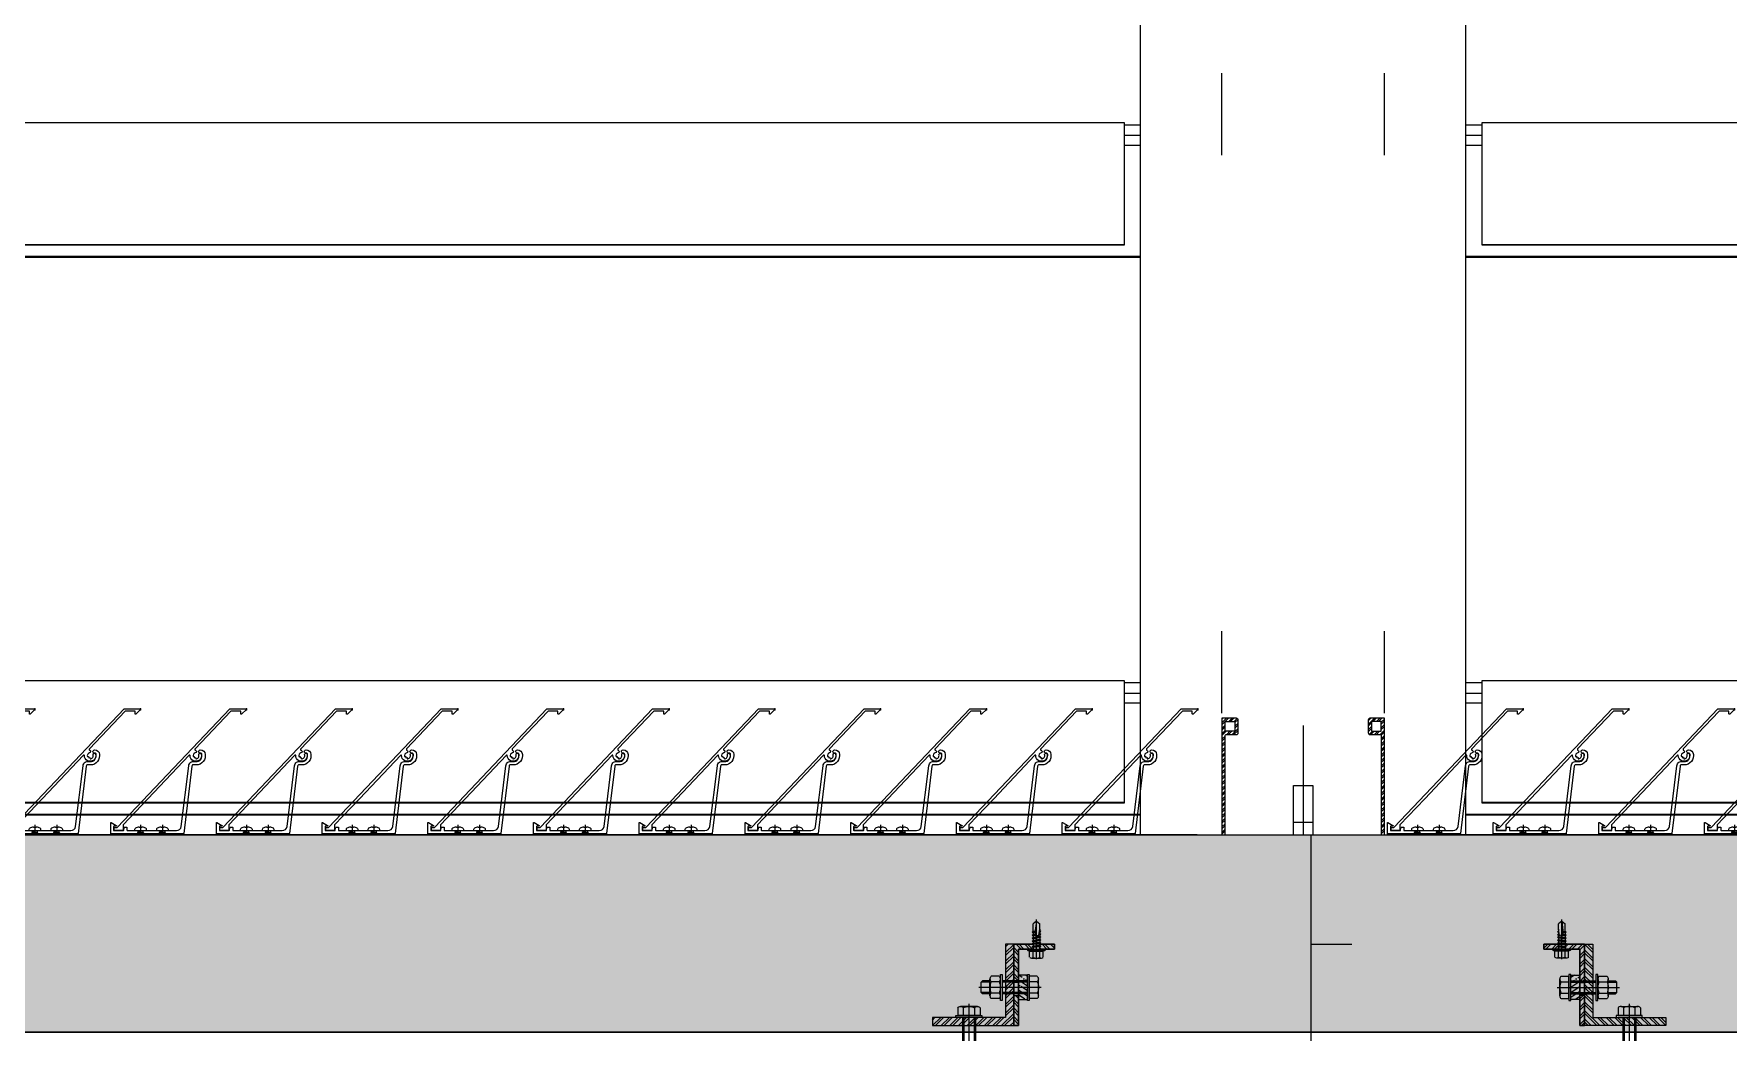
# Model space of a CAD drawing. Header units: millimetres. Extents: x 3774 to 718460, y -768339 to 192544.
# Drawn here: x 363966 to 365008, y -721013 to -720400 of the extents above; entities that cross this region are included whole.
import ezdxf

# ---------------------------------------------------------------- set-up
doc = ezdxf.new("R2010")
doc.units = ezdxf.units.MM
doc.set_wipeout_variables(frame=1)
for name, pattern in [('CENTER', [50.8, 31.75, -6.35, 6.35, -6.35]), ('HIDDEN', [0.375, 0.25, -0.125]), ('XKITLINE00', [0]), ('XKITLINE02', [4, 2, -2])]:
    doc.linetypes.add(name, pattern=pattern)
for name, color, linetype in [('010 - ASPG_ACCESSORIES_HATCH_', 7, 'Continuous'), ('010 - ASPG_ACCESSORIES_MAIN_COLOR_1', 7, 'Continuous'), ('010 - ASPG_ACCESSORIES_SUB_COLOR_1', 7, 'Continuous'), ('010 - ASPG_ACCESSORIES_SUB_COLOR_2', 7, 'Continuous'), ('010 - ASPG_ACCESSORIES_SYMBOL_', 7, 'Continuous'), ('010 - ASPG_EXTR_DEF_SUB', 7, 'Continuous'), ('010 - ASPG_EXTR_MAIN_COLOR_2', 7, 'Continuous'), ('010 - ASPG_FASTERN_DEF_SUB', 7, 'Continuous'), ('010 - ASPG_FASTERN_MAIN_COLOR_1', 7, 'Continuous'), ('010 - ASPG_FASTERN_SUB_COLOR_2', 7, 'Continuous'), ('010 - ASPG_FASTERN_SUB_COLOR_3', 7, 'Continuous'), ('010 - ASPG_FLASHING_MAIN_COLOR_2', 7, 'Continuous'), ('010 - ASPG_FLASHING_MAIN_COLOR_4', 7, 'Continuous'), ('010 - ASPG_FLASHING_WIPEOUT_', 7, 'Continuous'), ('010 - ASPG_FRAMING_CUT_COLOR_4', 7, 'Continuous'), ('010 - ASPG_FRAMING_DEF_SUB', 7, 'Continuous'), ('010 - ASPG_FRAMING_HATCH_', 7, 'Continuous'), ('010 - ASPG_FRAMING_MAIN_COLOR_2', 7, 'Continuous'), ('010 - ASPG_FRAMING_SUB_COLOR_2', 7, 'Continuous'), ('010 - ASPG_FRAMING_WIPEOUT_', 7, 'Continuous'), ('BOLT & SCREW', 7, 'Continuous'), ('Center Line', 7, 'CENTER')]:
    doc.layers.add(name, color=color, linetype=linetype)
for name, color, linetype, lineweight in [('12-GRID', 7, 'CENTER', 13), ('A-CANOPY', 7, 'Continuous', 25), ('Part', 7, 'Continuous', 0), ('SCREW', 7, 'Continuous', 5)]:
    doc.layers.add(name, color=color, linetype=linetype, lineweight=lineweight)
pattern_1 = [(270, (1257419.24324, -520041.6224), (0.65495992507, -1.1344238721), [0.7562825814, -1.5125651628]), (30, (1257419.24324, -520041.6224), (0.65495992936, 1.1344238696), [0.7562825814, -1.5125651628]), (330, (1257419.24324, -520041.6224), (1.30991985442, -2.48e-09), [-1.5125651628, 0.7562825814])]
pattern_2 = [(315, (1257419.4929, -520021.6224), (1.3369313545, 1.3369313545), []), (45, (1257419.4929, -520021.6224), (-1.3369313545, 1.3369313545), [])]
pattern_3 = [(270, (1257419.4425, -520043.9224), (0.65495992507, -1.1344238721), [0.7562825814, -1.5125651628]), (30, (1257419.4425, -520043.9224), (0.65495992936, 1.1344238696), [0.7562825814, -1.5125651628]), (330, (1257419.4425, -520043.9224), (1.30991985442, -2.48e-09), [-1.5125651628, 0.7562825814])]
pattern_4 = [(315, (1257419.1929, -520023.9224), (1.3369313545, 1.3369313545), []), (45, (1257419.1929, -520023.9224), (-1.3369313545, 1.3369313545), [])]

# ---------------------------------------------------------------- blocks, each defined once
blk = doc.blocks.new('*A832965')
at = {"layer": 'Part', "color": 7, "linetype": 'XKITLINE00', "lineweight": 0}
blk.add_line((1892.479972, -57.296), (1895.240007, -57.296), dxfattribs=at)
blk = doc.blocks.new('*A1473029')
at = {"layer": 'A-CANOPY', "color": 7, "linetype": 'XKITLINE00', "lineweight": 0}
for p, q in [((1882.760005, -52.853858), (1893.000005, -52.853858)), ((1893.000005, -52.853858), (1893.000005, -53.457222)), ((1893.000005, -52.864325), (1893.080005, -52.864325)), ((1893.000005, -52.916254), (1893.080005, -52.916254)), ((1893.000005, -52.964403), (1893.080005, -52.964403)), ((1882.760005, -53.453035), (1893.000005, -53.453035)), ((1893.000005, -53.457222), (1882.760005, -53.457222)), ((1882.680005, -53.511652), (1893.080005, -53.511652)), ((1882.680005, -53.515839), (1893.080005, -53.515839))]:
    blk.add_line(p, q, dxfattribs=at)
blk = doc.blocks.new('*A1553037')
at = {"layer": 'A-CANOPY', "color": 7, "linetype": 'XKITLINE00', "lineweight": 0}
for p, q in [((1894.680005, -55.608485), (1894.760005, -55.608485)), ((1894.680005, -55.660414), (1894.760005, -55.660414)), ((1894.760005, -55.598018), (1905.000005, -55.598018)), ((1894.760005, -56.201382), (1894.760005, -55.598018)), ((1894.680005, -55.708563), (1894.760005, -55.708563)), ((1894.760005, -56.197195), (1905.000005, -56.197195)), ((1905.000005, -56.201382), (1894.760005, -56.201382)), ((1894.680005, -56.255812), (1905.080005, -56.255812)), ((1894.680005, -56.259999), (1905.080005, -56.259999))]:
    blk.add_line(p, q, dxfattribs=at)
blk = doc.blocks.new('*A1563038')
at = {"layer": 'A-CANOPY', "color": 7, "linetype": 'XKITLINE00', "lineweight": 0}
for p, q in [((1894.680005, -52.864325), (1894.760005, -52.864325)), ((1894.680005, -52.916254), (1894.760005, -52.916254)), ((1894.760005, -52.853858), (1905.000005, -52.853858)), ((1894.760005, -53.457222), (1894.760005, -52.853858)), ((1894.680005, -52.964403), (1894.760005, -52.964403)), ((1894.760005, -53.453035), (1905.000005, -53.453035)), ((1905.000005, -53.457222), (1894.760005, -53.457222)), ((1894.680005, -53.511652), (1905.080005, -53.511652)), ((1894.680005, -53.515839), (1905.080005, -53.515839))]:
    blk.add_line(p, q, dxfattribs=at)
blk = doc.blocks.new('*A1573039')
at = {"layer": 'A-CANOPY', "color": 7, "linetype": 'XKITLINE00', "lineweight": 0}
for p, q in [((1893.832005, -57.095988), (1893.832005, -56.115017)), ((1893.832005, -56.115017), (1893.928005, -56.115017)), ((1893.928005, -56.115017), (1893.928005, -57.095988)), ((1893.832005, -56.295988), (1893.928005, -56.295988))]:
    blk.add_line(p, q, dxfattribs=at)
blk = doc.blocks.new('*A1583040')
at = {"layer": 'A-CANOPY', "color": 7, "linetype": 'XKITLINE02', "lineweight": 0}
for p, q in [((1893.479995, -55.738488), (1893.479995, -55.355646)), ((1893.479995, -55.759283), (1893.479995, -55.376441))]:
    blk.add_line(p, q, dxfattribs=at)
blk = doc.blocks.new('*A1593041')
at = {"layer": 'A-CANOPY', "color": 7, "linetype": 'XKITLINE02', "lineweight": 0}
for p, q in [((1894.280005, -55.738488), (1894.280005, -55.355646)), ((1894.280005, -55.759283), (1894.280005, -55.376441))]:
    blk.add_line(p, q, dxfattribs=at)
blk = doc.blocks.new('*A1603042')
at = {"layer": 'A-CANOPY'}
for points in [[(1893.204, -57.296), (1893.204, -57.096), (1893.356, -57.096), (1893.356, -57.296)], [(1894.404, -57.296), (1894.404, -57.096), (1894.556, -57.096), (1894.556, -57.296)], [(1893.204, -58.896), (1893.204, -58.848), (1893.356, -58.848), (1893.356, -58.896)], [(1894.404, -58.896), (1894.404, -58.848), (1894.556, -58.848), (1894.556, -58.896)]]:
    blk.add_hatch(color=7, dxfattribs=at).paths.add_polyline_path(points, flags=17)
at = {"layer": 'A-CANOPY', "color": 7, "linetype": 'XKITLINE00', "lineweight": 0}
for p, q in [((1893.28, -58.9805), (1893.28, -56.816)), ((1894.48, -58.9805), (1894.48, -56.816)), ((1893.204, -57.296), (1893.204, -57.096)), ((1893.356, -57.296), (1893.356, -57.096)), ((1894.404, -57.296), (1894.404, -57.096)), ((1894.556, -57.296), (1894.556, -57.096)), ((1893.204, -58.896), (1893.204, -58.848)), ((1893.356, -58.896), (1893.356, -58.848)), ((1894.404, -58.896), (1894.404, -58.848)), ((1894.556, -58.896), (1894.556, -58.848))]:
    blk.add_line(p, q, dxfattribs=at)
at = {"layer": 'A-CANOPY', "color": 7, "linetype": 'XKITLINE02', "lineweight": 0}
for p, q in [((1893.28, -58.9805), (1893.28, -56.816)), ((1894.48, -58.9805), (1894.48, -56.816)), ((1893.204, -57.296), (1893.204, -57.096)), ((1893.356, -57.296), (1893.356, -57.096)), ((1894.404, -57.296), (1894.404, -57.096)), ((1894.556, -57.296), (1894.556, -57.096)), ((1893.204, -58.896), (1893.204, -58.848)), ((1893.356, -58.896), (1893.356, -58.848)), ((1894.404, -58.896), (1894.404, -58.848)), ((1894.556, -58.896), (1894.556, -58.848))]:
    blk.add_line(p, q, dxfattribs=at)
blk = doc.blocks.new('*A1613043')
at = {"layer": 'A-CANOPY', "color": 7, "linetype": 'XKITLINE00', "lineweight": 0}
for p, q in [((1892.799973, -57.295988), (1892.799973, -57.095988)), ((1892.799973, -57.095988), (1894.959973, -57.095988)), ((1894.959973, -57.295988), (1894.959973, -57.095988))]:
    blk.add_line(p, q, dxfattribs=at)
blk = doc.blocks.new('*A1663048')
at = {"layer": 'A-CANOPY', "color": 7, "linetype": 'XKITLINE02', "lineweight": 0}
for p, q in [((1894.280005, -52.994328), (1894.280005, -52.611486)), ((1894.280005, -53.015123), (1894.280005, -52.632281))]:
    blk.add_line(p, q, dxfattribs=at)
blk = doc.blocks.new('*A1673049')
at = {"layer": 'A-CANOPY', "color": 7, "linetype": 'XKITLINE02', "lineweight": 0}
for p, q in [((1893.479995, -52.994328), (1893.479995, -52.611486)), ((1893.479995, -53.015123), (1893.479995, -52.632281))]:
    blk.add_line(p, q, dxfattribs=at)
blk = doc.blocks.new('*A2423124')
at = {"layer": 'A-CANOPY', "color": 7, "linetype": 'XKITLINE00', "lineweight": 0}
for p, q in [((1893.080005, -57.095988), (1893.080005, -43.26704)), ((1894.680005, -57.095988), (1894.680005, -43.26704))]:
    blk.add_line(p, q, dxfattribs=at)
blk = doc.blocks.new('*A2493131')
at = {"layer": 'Part', "color": 7, "linetype": 'XKITLINE00', "lineweight": 0}
for p, q in [((1916.519999, -57.295994), (1895.240007, -57.296001)), ((1895.240007, -57.296001), (1895.240007, -58.296001))]:
    blk.add_line(p, q, dxfattribs=at)
blk = doc.blocks.new('*A2503132')
at = {"layer": 'A-CANOPY', "color": 7, "linetype": 'XKITLINE00', "lineweight": 0}
for p, q in [((1882.760005, -55.598018), (1893.000005, -55.598018)), ((1893.000005, -55.598018), (1893.000005, -56.201382)), ((1893.000005, -55.608485), (1893.080005, -55.608485)), ((1893.000005, -55.660414), (1893.080005, -55.660414)), ((1893.000005, -55.708563), (1893.080005, -55.708563)), ((1882.760005, -56.197195), (1893.000005, -56.197195)), ((1893.000005, -56.201382), (1882.760005, -56.201382)), ((1882.680005, -56.255812), (1893.080005, -56.255812)), ((1882.680005, -56.259999), (1893.080005, -56.259999))]:
    blk.add_line(p, q, dxfattribs=at)
blk = doc.blocks.new('*A3543236')
at = {"layer": 'Part', "color": 7, "linetype": 'XKITLINE00', "lineweight": 0}
for p, q in [((1892.479972, -57.295988), (1852.640007, -57.296001)), ((1892.479973, -58.295988), (1892.479972, -57.295988))]:
    blk.add_line(p, q, dxfattribs=at)
blk = doc.blocks.new('W-1-PP19-SE-ENT3_20260407-084553_PP19_ENT3_LOPL')
at = {"color": 7, "lineweight": 0, "xscale": 125, "yscale": 125, "zscale": 125}
for name in ['*A2423124', '*A1673049', '*A1663048', '*A1473029', '*A1563038', '*A1583040', '*A1593041', '*A2503132', '*A1553037', '*A1573039', '*A1603042', '*A1613043', '*A832965', '*A3543236', '*A2493131']:
    blk.add_blockref(name, (-226235, 11475), dxfattribs=at)
blk = doc.blocks.new('*U8441')
at = {"layer": '12-GRID', "color": 7, "linetype": 'CENTER'}
for p, q in [((0, -6.2), (0, 2.2)), ((-4.2, -2), (4.2, -2))]:
    blk.add_line(p, q, dxfattribs=at)
at = {"layer": 'BOLT & SCREW', "color": 7}
for p, q in [((-0.6, -1.8), (-1.8, -1.6)), ((-0.6, -2.2), (-1.8, -2.4)), ((-0.5, -1.8), (-0.9, -1.6)), ((-0.5, -2.2), (-0.9, -2.4)), ((-0.2, -1.4), (-0.4, -0.2)), ((-0.2, -1.5), (-0.4, -1.1)), ((-0.2, -2.5), (-0.4, -2.9)), ((-0.2, -2.6), (-0.4, -3.8)), ((0.2, -1.4), (0.4, -0.2)), ((0.2, -1.5), (0.4, -1.1)), ((0.4, -2.9), (0.2, -2.5)), ((0.2, -2.6), (0.4, -3.8)), ((0.5, -1.8), (0.9, -1.6)), ((0.5, -2.2), (0.9, -2.4)), ((0.6, -1.8), (1.8, -1.6)), ((0.6, -2.2), (1.8, -2.4))]:
    blk.add_line(p, q, dxfattribs=at)
for points in [[(-1.8, -1.6), (-0.9, -1.6, 0.414214), (-0.4, -1.1), (-0.4, -0.2), (0.4, -0.2), (0.4, -1.1, 0.414214), (0.9, -1.6), (1.8, -1.6), (1.8, -2.4), (0.9, -2.4, 0.414214), (0.4, -2.9), (0.4, -3.8), (-0.4, -3.8), (-0.4, -2.9, 0.414214), (-0.9, -2.4), (-1.8, -2.4)], [(0.2, -2.5, -0.414214), (0.5, -2.2), (0.6, -2.2), (0.6, -1.8), (0.5, -1.8, -0.414214), (0.2, -1.5), (0.2, -1.4), (-0.2, -1.4), (-0.2, -1.5, -0.414214), (-0.5, -1.8), (-0.6, -1.8), (-0.6, -2.2), (-0.5, -2.2, -0.414214), (-0.2, -2.5), (-0.2, -2.6), (0.2, -2.6)]]:
    blk.add_lwpolyline(points, format="xyb", close=True, dxfattribs=at)
blk.add_circle((0, -2), 3.5, dxfattribs=at)
blk = doc.blocks.new('000_ASPG_TYP_FILES_20260218-010703_FRAME_EXTR_')
at = {"layer": '010 - ASPG_FRAMING_HATCH_'}
h = blk.add_hatch(dxfattribs=at)
h.set_pattern_fill('ANSI32', scale=0.1, angle=180)
edge = h.paths.add_edge_path()
edge.add_line((2, 16), (2, 2))
edge.add_line((2, 2), (39.7, 2))
edge.add_arc((39.7, 1.7), 0.3, 0, 90, ccw=False)
edge.add_line((40, 1.7), (40, 0.3))
edge.add_arc((39.7, 0.3), 0.3, -90, 0, ccw=False)
edge.add_line((39.7, 0), (0.3, 0))
edge.add_arc((0.3, 0.3), 0.3, 180, 270, ccw=False)
edge.add_line((0, 0.3), (0, 17.7))
edge.add_arc((0.3, 17.7), 0.3, 90, 180, ccw=False)
edge.add_line((0.3, 18), (22.6, 18))
edge.add_arc((22.6, 18.5), 0.5, 270, 380.2095)
edge.add_arc((26.2, 19.8), 3.35, 182.0638, 200.2095, ccw=False)
edge.add_arc((23.6, 19.7), 0.76, 2.0638, 182.0638, ccw=False)
edge.add_arc((26.2, 19.8), 1.83, 182.0638, 447.9362)
edge.add_arc((26.3, 22.4), 0.76, 87.9362, 267.9362, ccw=False)
edge.add_arc((26.2, 19.8), 3.35, 69.7905, 87.9362, ccw=False)
edge.add_arc((27.5, 23.4), 0.5, 249.7905, 360)
edge.add_line((28, 23.4), (28, 26.7))
edge.add_line((28, 26.7), (28.5, 27.2))
edge.add_line((28.5, 27.2), (28, 27.7))
edge.add_line((28, 27.7), (28, 38.6))
edge.add_line((28, 38.6), (28.5, 39.1))
edge.add_line((28.5, 39.1), (28, 39.6))
edge.add_line((28, 39.6), (28, 42.9))
edge.add_arc((27.5, 42.9), 0.5, 0, 110.2095)
edge.add_arc((26.2, 46.5), 3.35, 272.0638, 290.2095, ccw=False)
edge.add_arc((26.3, 43.9), 0.76, 92.0638, 272.0638, ccw=False)
edge.add_arc((26.2, 46.5), 1.83, 272.0638, 537.9362)
edge.add_arc((23.6, 46.6), 0.76, 177.9362, 357.9362, ccw=False)
edge.add_arc((26.2, 46.5), 3.35, 159.7905, 177.9362, ccw=False)
edge.add_arc((22.6, 47.8), 0.5, 339.7905, 450)
edge.add_line((22.6, 48.3), (0.3, 48.3))
edge.add_arc((0.3, 48.6), 0.3, 180, 270, ccw=False)
edge.add_line((0, 48.6), (0, 60))
edge.add_arc((0.3, 60), 0.3, 90, 180, ccw=False)
edge.add_line((0.3, 60.3), (5, 60.3))
edge.add_line((5, 60.3), (5, 65))
edge.add_arc((5.3, 65), 0.3, 90, 180, ccw=False)
edge.add_line((5.3, 65.3), (30, 65.3))
edge.add_line((30, 65.3), (30, 63.6))
edge.add_arc((29.7, 63.6), 0.3, -90, 0, ccw=False)
edge.add_line((29.7, 63.3), (7.3, 63.3))
edge.add_arc((7.3, 63), 0.3, 90, 180)
edge.add_line((7, 63), (7, 58.3))
edge.add_line((7, 58.3), (2.3, 58.3))
edge.add_arc((2.3, 58), 0.3, 90, 180)
edge.add_line((2, 58), (2, 50.6))
edge.add_arc((2.3, 50.6), 0.3, 180, 270)
edge.add_line((2.3, 50.3), (29.7, 50.3))
edge.add_arc((29.7, 50), 0.3, 0, 90, ccw=False)
edge.add_line((30, 50), (30, 26.7))
edge.add_line((30, 26.7), (30, 16.3))
edge.add_arc((29.7, 16.3), 0.3, -90, 0, ccw=False)
edge.add_line((29.7, 16), (2, 16))
at = {"layer": '010 - ASPG_FRAMING_CUT_COLOR_4', "color": 7}
blk.add_lwpolyline([(2, 16), (2, 2), (39.7, 2, -0.414214), (40, 1.7), (40, 0.3, -0.414214), (39.7, 0), (0.3, 0, -0.414214), (0, 0.3), (0, 17.7, -0.414214), (0.3, 18), (22.6, 18, 0.52173), (23, 18.7, -0.079342), (22.8, 19.7, -1), (24.3, 19.8, 2.296346), (26.2, 21.7, -1), (26.3, 23.2, -0.079342), (27.3, 23, 0.52173), (28, 23.4), (28, 26.7), (28.5, 27.2), (28, 27.7), (28, 38.6), (28.5, 39.1), (28, 39.6), (28, 42.9, 0.52173), (27.3, 43.3, -0.079342), (26.3, 43.1, -1), (26.2, 44.6, 2.296346), (24.3, 46.5, -1), (22.8, 46.6, -0.079342), (23, 47.6, 0.52173), (22.6, 48.3), (0.3, 48.3, -0.414214), (0, 48.6), (0, 60, -0.414214), (0.3, 60.3), (5, 60.3), (5, 65, -0.414214), (5.3, 65.3), (30, 65.3), (30, 63.6, -0.414214), (29.7, 63.3), (7.3, 63.3, 0.414214), (7, 63), (7, 58.3), (2.3, 58.3, 0.414214), (2, 58), (2, 50.6, 0.414214), (2.3, 50.3), (29.7, 50.3, -0.414214), (30, 50), (30, 26.7), (30, 16.3, -0.414214), (29.7, 16)], format="xyb", close=True, dxfattribs=at)
at = {"color": 7}
for p in [(26.2, 48.5), (26.2, 21.8)]:
    blk.add_blockref('*U8441', p, dxfattribs=at)
blk = doc.blocks.new('*U8305')
at = {"layer": '010 - ASPG_FRAMING_HATCH_', "transparency": 33554585}
h = blk.add_hatch(dxfattribs=at)
h.set_pattern_fill('ANSI32', scale=0.25)
edge = h.paths.add_edge_path()
edge.add_line((2, -50), (2, -75))
edge.add_line((2, -75), (0, -75))
edge.add_line((0, -75), (0, -49))
edge.add_arc((1, -49), 1, 90, 180, ccw=False)
edge.add_line((1, -48), (63, -48))
edge.add_arc((63, -47), 1, 270, 360)
edge.add_line((64, -47), (64, 47))
edge.add_arc((63, 47), 1, 0, 90)
edge.add_line((63, 48), (1, 48))
edge.add_arc((1, 49), 1, 180, 270, ccw=False)
edge.add_line((0, 49), (0, 75))
edge.add_line((0, 75), (2, 75))
edge.add_line((2, 75), (2, 50))
edge.add_line((2, 50), (141, 50))
edge.add_line((141, 50), (141, 41))
edge.add_arc((140, 41), 1, 270, 360, ccw=False)
edge.add_line((140, 40), (132, 40))
edge.add_arc((132, 41), 1, 180, 270, ccw=False)
edge.add_line((131, 41), (131, 47))
edge.add_arc((130, 47), 1, 0, 90)
edge.add_line((130, 48), (67, 48))
edge.add_arc((67, 47), 1, 90, 180)
edge.add_line((66, 47), (66, -47))
edge.add_arc((67, -47), 1, 180, 270)
edge.add_line((67, -48), (130, -48))
edge.add_arc((130, -47), 1, 270, 360)
edge.add_line((131, -47), (131, -41))
edge.add_arc((132, -41), 1, 90, 180, ccw=False)
edge.add_line((132, -40), (140, -40))
edge.add_arc((140, -41), 1, 0, 90, ccw=False)
edge.add_line((141, -41), (141, -50))
edge.add_line((141, -50), (2, -50))
h.paths.add_polyline_path([(139, 48), (139, 42), (133, 42), (133, 48)], flags=16)
h.paths.add_polyline_path([(139, -48), (139, -42), (133, -42), (133, -48)], flags=16)
at = {"layer": '010 - ASPG_FRAMING_HATCH_'}
h = blk.add_hatch(dxfattribs=at)
h.set_pattern_fill('ANSI37', scale=0.595498, angle=-90)
h.set_pattern_definition(pattern_2)
edge = h.paths.add_edge_path()
edge.add_ellipse((57.8, 55), major_axis=(0, -5), ratio=0.644482, start_angle=0, end_angle=180)
edge.add_line((57.8, 60), (62, 60))
edge.add_arc((62, 60.3), 0.3, -90, 0)
edge.add_line((62.3, 60.3), (62.3, 61))
edge.add_line((62.3, 61), (61.8, 61.5))
edge.add_line((61.8, 61.5), (62.3, 62))
edge.add_line((62.3, 62), (61.8, 62.5))
edge.add_line((61.8, 62.5), (62.3, 63))
edge.add_line((62.3, 63), (61.8, 63.5))
edge.add_line((61.8, 63.5), (62.3, 64))
edge.add_line((62.3, 64), (62.3, 65))
edge.add_line((62.3, 65), (63.3, 65))
edge.add_line((63.3, 65), (63.8, 65.5))
edge.add_line((63.8, 65.5), (64.3, 65))
edge.add_line((64.3, 65), (64.8, 65.5))
edge.add_line((64.8, 65.5), (65.3, 65))
edge.add_line((65.3, 65), (65.8, 65.5))
edge.add_line((65.8, 65.5), (66.3, 65))
edge.add_line((66.3, 65), (67, 65))
edge.add_arc((67, 65.3), 0.3, -90, 0)
edge.add_line((67.3, 65.3), (67.3, 60))
edge.add_arc((77.2, 55), 11.1, 153.2037, 206.7963)
edge.add_line((67.3, 50), (57.8, 50))
h = blk.add_hatch(dxfattribs=at)
h.set_pattern_fill('ANSI37', scale=0.595498, angle=-90)
h.set_pattern_definition(pattern_4)
edge = h.paths.add_edge_path()
edge.add_ellipse((11.5, 55), major_axis=(0, -5), ratio=0.644482, start_angle=180, end_angle=360, ccw=False)
edge.add_line((11.5, 60), (2, 60))
edge.add_arc((-7.9, 55), 11.1, -26.7963, 26.7963, ccw=False)
edge.add_line((2, 50), (11.5, 50))
h = blk.add_hatch(dxfattribs=at)
h.set_pattern_fill('HONEY', scale=0.238199, angle=-90)
h.set_pattern_definition(pattern_3)
edge = h.paths.add_edge_path()
edge.add_ellipse((11.8, 55), major_axis=(0, -5), ratio=0.644482, start_angle=0, end_angle=360, ccw=False)
h = blk.add_hatch(dxfattribs=at)
h.set_pattern_fill('HONEY', scale=0.238199, angle=-90)
h.set_pattern_definition(pattern_1)
edge = h.paths.add_edge_path()
edge.add_ellipse((57.5, 55), major_axis=(0, -5), ratio=0.644482, start_angle=0, end_angle=360)
h = blk.add_hatch(dxfattribs=at)
h.set_pattern_fill('ANSI37', scale=0.595498, angle=-90)
h.set_pattern_definition(pattern_4)
edge = h.paths.add_edge_path()
edge.add_ellipse((11.5, -55), major_axis=(0, 5), ratio=0.644482, start_angle=0, end_angle=180)
edge.add_line((11.5, -60), (2, -60))
edge.add_arc((-7.9, -55), 11.1, 333.2037, 386.7963)
edge.add_line((2, -50), (11.5, -50))
h = blk.add_hatch(dxfattribs=at)
h.set_pattern_fill('HONEY', scale=0.238199, angle=-90)
h.set_pattern_definition(pattern_3)
edge = h.paths.add_edge_path()
edge.add_ellipse((11.8, -55), major_axis=(0, 5), ratio=0.644482, start_angle=0, end_angle=360)
h = blk.add_hatch(dxfattribs=at)
h.set_pattern_fill('HONEY', scale=0.238199, angle=-90)
h.set_pattern_definition(pattern_1)
edge = h.paths.add_edge_path()
edge.add_ellipse((57.5, -55), major_axis=(0, 5), ratio=0.644482, start_angle=0, end_angle=360, ccw=False)
h = blk.add_hatch(dxfattribs=at)
h.set_pattern_fill('ANSI37', scale=0.595498, angle=-90)
h.set_pattern_definition(pattern_2)
edge = h.paths.add_edge_path()
edge.add_ellipse((57.8, -55), major_axis=(0, 5), ratio=0.644482, start_angle=180, end_angle=360, ccw=False)
edge.add_line((57.8, -60), (62, -60))
edge.add_arc((62, -60.3), 0.3, 360, 450, ccw=False)
edge.add_line((62.3, -60.3), (62.3, -61))
edge.add_line((62.3, -61), (61.8, -61.5))
edge.add_line((61.8, -61.5), (62.3, -62))
edge.add_line((62.3, -62), (61.8, -62.5))
edge.add_line((61.8, -62.5), (62.3, -63))
edge.add_line((62.3, -63), (61.8, -63.5))
edge.add_line((61.8, -63.5), (62.3, -64))
edge.add_line((62.3, -64), (62.3, -65))
edge.add_line((62.3, -65), (63.3, -65))
edge.add_line((63.3, -65), (63.8, -65.5))
edge.add_line((63.8, -65.5), (64.3, -65))
edge.add_line((64.3, -65), (64.8, -65.5))
edge.add_line((64.8, -65.5), (65.3, -65))
edge.add_line((65.3, -65), (65.8, -65.5))
edge.add_line((65.8, -65.5), (66.3, -65))
edge.add_line((66.3, -65), (67, -65))
edge.add_arc((67, -65.3), 0.3, 360, 450, ccw=False)
edge.add_line((67.3, -65.3), (67.3, -60))
edge.add_arc((77.2, -55), 11.1, 153.2037, 206.7963, ccw=False)
edge.add_line((67.3, -50), (57.8, -50))
at = {"layer": '010 - ASPG_FASTERN_DEF_SUB', "color": 7}
blk.add_point((0, 0), dxfattribs=at)
at = {"layer": '010 - ASPG_FRAMING_CUT_COLOR_4', "color": 7}
blk.add_lwpolyline([(2, -50), (2, -75), (0, -75), (0, -49, -0.414214), (1, -48), (63, -48, 0.414214), (64, -47), (64, 47, 0.414214), (63, 48), (1, 48, -0.414214), (0, 49), (0, 75), (2, 75), (2, 50), (141, 50), (141, 41, -0.414214), (140, 40), (132, 40, -0.414214), (131, 41), (131, 47, 0.414214), (130, 48), (67, 48, 0.414214), (66, 47), (66, -47, 0.414214), (67, -48), (130, -48, 0.414214), (131, -47), (131, -41, -0.414214), (132, -40), (140, -40, -0.414214), (141, -41), (141, -50)], format="xyb", close=True, dxfattribs=at)
for points in [[(139, 48), (139, 42), (133, 42), (133, 48)], [(139, -48), (139, -42), (133, -42), (133, -48)]]:
    blk.add_lwpolyline(points, close=True, dxfattribs=at)
at = {"layer": '010 - ASPG_FRAMING_DEF_SUB', "color": 7, "transparency": 33554508}
blk.add_line((136.5, 0), (-4.5, 0), dxfattribs=at)
at = {"layer": '010 - ASPG_FRAMING_DEF_SUB', "color": 7, "transparency": 33554457}
for points in [[(54.3, 50), (67.3, 50), (67.3, 65.5), (54.3, 65.5)], [(2, 50), (15, 50), (15, 60), (2, 60)], [(2, -50), (15, -50), (15, -60), (2, -60)], [(54.3, -50), (67.3, -50), (67.3, -65.5), (54.3, -65.5)]]:
    blk.add_lwpolyline(points, close=True, dxfattribs=at)
at = {"layer": '010 - ASPG_FRAMING_SUB_COLOR_2', "color": 7}
for points in [[(57.5, 50), (67.3, 50, -0.238199), (67.3, 60), (67.3, 65.3, -0.414214), (67, 65), (66.3, 65), (65.8, 65.5), (65.3, 65), (64.8, 65.5), (64.3, 65), (63.8, 65.5), (63.3, 65), (62.3, 65), (62.3, 64), (61.8, 63.5), (62.3, 63), (61.8, 62.5), (62.3, 62), (61.8, 61.5), (62.3, 61), (62.3, 60.3, -0.414214), (62, 60), (57.5, 60)], [(11.8, 50), (2, 50, 0.238199), (2, 60), (11.8, 60)], [(11.8, -50), (2, -50, -0.238199), (2, -60), (11.8, -60)], [(57.5, -50), (67.3, -50, 0.238199), (67.3, -60), (67.3, -65.3, 0.414214), (67, -65), (66.3, -65), (65.8, -65.5), (65.3, -65), (64.8, -65.5), (64.3, -65), (63.8, -65.5), (63.3, -65), (62.3, -65), (62.3, -64), (61.8, -63.5), (62.3, -63), (61.8, -62.5), (62.3, -62), (61.8, -61.5), (62.3, -61), (62.3, -60.3, 0.414214), (62, -60), (57.5, -60)]]:
    blk.add_lwpolyline(points, format="xyb", dxfattribs=at)
at = {"layer": '010 - ASPG_FRAMING_SUB_COLOR_2', "color": 7, "extrusion": (0, 0, -1)}
for centre, major_axis in [((11.8, 55), (0, -5)), ((57.5, -55), (0, 5))]:
    blk.add_ellipse(centre, major_axis=major_axis, ratio=0.644482, dxfattribs=at)
at = {"layer": '010 - ASPG_FRAMING_SUB_COLOR_2', "color": 7}
for centre, major_axis in [((57.5, 55), (0, -5)), ((11.8, -55), (0, 5))]:
    blk.add_ellipse(centre, major_axis=major_axis, ratio=0.644482, dxfattribs=at)
blk = doc.blocks.new('PZG35-9D5')
at = {"layer": 'Center Line', "color": 7}
blk.add_line((0, 3.7), (0, -10.5), dxfattribs=at)
at = {"layer": 'SCREW', "color": 7}
for p, q in [((-1.4, 0), (-1.4, -1.1)), ((1.4, 0), (1.4, -0.6)), ((-1.9, -1.4), (1.9, -0.9)), ((-1.9, -1.4), (-1.4, -1.1)), ((-1.9, -1.4), (-1.4, -1.7)), ((-1.9, -2.7), (1.9, -2.2)), ((-1.9, -2.7), (-1.4, -2.4)), ((-1.9, -2.7), (-1.4, -3)), ((-1.9, -4), (-1.4, -3.7)), ((-1.9, -4), (-1, -3.9)), ((-1.9, -4), (-1.4, -4.3)), ((-1.4, -1.1), (1.4, -0.6)), ((-1.4, -1.7), (1.4, -1.2)), ((-1.4, -1.7), (-1.4, -2.4)), ((-1.4, -2.4), (1.4, -1.9)), ((-1.4, -3), (1.4, -2.5)), ((-1.4, -3), (-1.4, -3.7)), ((-1.4, -3.7), (-0.8, -3.6)), ((-1.4, -4.3), (-1.4, -8.1)), ((-1.4, -4.3), (-1.2, -4.3)), ((0, -9.5), (-1.4, -8.1)), ((0, -9.5), (1.4, -8.1)), ((0.6, -3.3), (1.4, -3.2)), ((0.7, -3.7), (1.9, -3.5)), ((0.7, -3.9), (1.4, -3.8)), ((0.7, -4.6), (1.4, -4.5)), ((0.7, -5), (1.9, -4.8)), ((0.7, -5.2), (1.4, -5.1)), ((1.9, -0.9), (1.4, -0.6)), ((1.9, -0.9), (1.4, -1.2)), ((1.4, -1.2), (1.4, -1.9)), ((1.9, -2.2), (1.4, -1.9)), ((1.9, -2.2), (1.4, -2.5)), ((1.4, -2.5), (1.4, -3.2)), ((1.9, -3.5), (1.4, -3.2)), ((1.9, -3.5), (1.4, -3.8)), ((1.4, -3.8), (1.4, -4.5)), ((1.9, -4.8), (1.4, -4.5)), ((1.9, -4.8), (1.4, -5.1)), ((1.4, -5.1), (1.4, -8.1))]:
    blk.add_line(p, q, dxfattribs=at)
blk.add_lwpolyline([(0, -9.5), (0.7, -5.2), (0.7, -3.6, 0.417657), (0.4, -3.3, 0.108102), (-0.8, -3.6), (-1.4, -4.7)], format="xyb", dxfattribs=at)
blk = doc.blocks.new('*U8304')
at = {"layer": 'SCREW', "color": 7}
blk.add_lwpolyline([(3, 1.8, 0.09906), (0.8, 2.5), (0.8, 2.3), (-0.8, 2.3), (-0.8, 2.5, 0.09906), (-3, 1.8, 0.266588), (-3.5, 1), (-3.5, 0.2, 0.414214), (-3.3, 0), (3.3, 0, 0.414214), (3.5, 0.2), (3.5, 1, 0.266588)], format="xyb", close=True, dxfattribs=at)
blk.add_blockref('PZG35-9D5', (0, 0), dxfattribs=at)
blk = doc.blocks.new('*U8306')
at = {"color": 7}
blk.add_point((0, 0), dxfattribs=at)
at = {"layer": '010 - ASPG_ACCESSORIES_MAIN_COLOR_1', "color": 7}
blk.add_lwpolyline([(-39.7, -0.6, 0.414214), (-40, -0.9), (-40, -7.4, 0.57735), (-39.7, -7.6), (-36.6, -5.8, 0.767327), (-36.8, -5.3), (-37.9, -5.3, -0.414214), (-38.2, -5), (-38.2, -2.8, -0.414214), (-38, -2.6), (-32.2, -2.6, -0.388879), (-32, -2.8), (-31.8, -4.3, 0.388879), (-31.3, -4.8), (-30.3, -4.8, 0.414214), (-30, -4.5), (-30, -2.9, -0.414214), (-29.7, -2.6), (0.4, -2.6, -0.378969), (3.4, -5.2), (8, -42.5, 0.446593), (11.6, -45.1, -0.489802), (16.1, -48.7), (16.1, -49.4, -0.18248), (15.8, -50, -0.267949), (15.3, -50.2, 1.122115), (15.1, -52.3, 0.405004), (18.1, -49.4), (18.1, -48.7, 0.489805), (11.2, -43.1, -0.446597), (9.9, -42.3), (4.9, -0.8, 0.364176), (4.6, -0.6)], format="xyb", close=True, dxfattribs=at)
at = {"layer": '010 - ASPG_EXTR_DEF_SUB', "color": 7}
for p in [(-40, -0.5), (43.4, -76.9), (43.4, -77.5)]:
    blk.add_point(p, dxfattribs=at)
at = {"layer": '010 - ASPG_EXTR_MAIN_COLOR_2', "color": 7}
blk.add_lwpolyline([(11.4, -48.2), (11.5, -47.4), (12.2, -47.6), (12.3, -46.8, -0.535538), (14.2, -49.2, 0.991572), (15.7, -49.6, 1.157025), (8.8, -48.8, -0.688558), (8.3, -49), (-17.1, -22.2), (-32.3, -6.1), (-32.3, -2.9, 0.414312), (-32.6, -2.6), (-37.5, -2.6, 0.414116), (-37.8, -2.9), (-37.8, -4.3, 0.414214), (-37.5, -4.6), (-36, -4.6, -0.205895), (-35.8, -4.7), (33.2, -77.5), (43.1, -77.5, 0.668179), (43.4, -77), (40.5, -74.2, 0.668179), (40, -74.4), (40, -76), (33.9, -76), (11.9, -52.8, -0.558354), (12.1, -52, 0.766275), (12, -50.4, -0.438583), (10.7, -48.1)], format="xyb", close=True, dxfattribs=at)
at = {"layer": 'SCREW', "color": 7, "rotation": 180}
for p in [(-21.6, -2.5), (-8.2, -2.5)]:
    blk.add_blockref('*U8304', p, dxfattribs=at)
blk = doc.blocks.new('*U6354')
at = {"color": 7}
blk.add_wipeout([(1440, 4), (60, 4), (60, 69.3), (1440, 69.3)], dxfattribs=at).dxf.layer = '010 - ASPG_FRAMING_WIPEOUT_'
blk.add_point((60, 69.5), dxfattribs=at)
at = {"layer": '010 - ASPG_FRAMING_MAIN_COLOR_2', "color": 7}
blk.add_lwpolyline([(1410, 69.3), (90, 69.3), (90, 6), (1410, 6)], close=True, dxfattribs=at)
at = {"layer": '010 - ASPG_FRAMING_SUB_COLOR_2', "color": 7}
for points in [[(1440, 4), (60, 4), (60, 69.3), (1440, 69.3)], [(60, 2), (60, 4), (1440, 4), (1440, 2)]]:
    blk.add_lwpolyline(points, close=True, dxfattribs=at)
at = {"color": 7, "xscale": -1, "rotation": 180}
for p in [(91.8, 69.3), (156.8, 69.3), (221.8, 69.3), (286.8, 69.3), (676.8, 69.3), (741.8, 69.3), (806.8, 69.3), (871.8, 69.3), (936.8, 69.3), (1001.8, 69.3), (1066.8, 69.3), (1131.8, 69.3), (1196.8, 69.3), (1261.8, 69.3), (1326.8, 69.3), (1391.8, 69.3)]:
    blk.add_blockref('*U8306', p, dxfattribs=at)
at = {"color": 7, "transparency": 33554559, "xscale": -1, "rotation": 270}
for p in [(0, 0), (1500, 0)]:
    blk.add_blockref('*U8305', p, dxfattribs=at)
at = {"color": 7}
blk.add_blockref('000_ASPG_TYP_FILES_20260218-010703_FRAME_EXTR_', (60, 4), dxfattribs=at)
at = {"color": 7, "xscale": -1}
blk.add_blockref('000_ASPG_TYP_FILES_20260218-010703_FRAME_EXTR_', (1440, 4), dxfattribs=at)
blk = doc.blocks.new('W-1-PP19-SE-ENT3_20260407-085125_PP19_ENT3_ASPG_PL')
at = {"color": 7}
blk.add_blockref('*U6354', (9000, 4361), dxfattribs=at)
blk.add_blockref('*U6354', (10500, 4361), dxfattribs=at)
blk = doc.blocks.new('*U8219')
at = {"color": 7}
blk.add_wipeout([(0, -52), (3000, -52), (3000, -348), (0, -348)], dxfattribs=at).dxf.layer = '010 - ASPG_FLASHING_WIPEOUT_'
at = {"layer": '010 - ASPG_FLASHING_WIPEOUT_'}
h = blk.add_hatch(dxfattribs=at)
h.set_pattern_fill('DOTS', scale=0.5)
h.set_pattern_definition([(0, (0, 0), (19.84375, 39.6875), [0, -39.6875])])
h.paths.add_polyline_path([(0, -52), (3000, -52), (3000, -348), (0, -348)])
at = {"layer": '010 - ASPG_FLASHING_MAIN_COLOR_2', "color": 7}
blk.add_lwpolyline([(0, -52), (3000, -52), (3000, -348), (0, -348)], close=True, dxfattribs=at)
at = {"color": 7}
blk.add_wipeout([(0, 69.3), (3000, 69.3), (3000, -52), (0, -52)], dxfattribs=at).dxf.layer = '010 - ASPG_FLASHING_WIPEOUT_'
at = {"layer": '010 - ASPG_FLASHING_WIPEOUT_'}
h = blk.add_hatch(dxfattribs=at)
h.set_pattern_fill('DOTS', scale=0.1)
h.set_pattern_definition([(0, (0, 0), (3.96875, 7.9375), [0, -7.9375])])
h.paths.add_polyline_path([(0, 69.3), (3000, 69.3), (3000, -52), (0, -52)])
at = {"layer": '010 - ASPG_FLASHING_MAIN_COLOR_4', "color": 7}
blk.add_lwpolyline([(0, 69.3), (3000, 69.3), (3000, -52), (0, -52)], close=True, dxfattribs=at)
at = {"layer": 'Defpoints', "color": 7}
blk.add_line((0, 2), (25, 2), dxfattribs=at)
blk.add_line((0, 2), (25, 2), dxfattribs=at)
blk = doc.blocks.new('*U7318')
at = {"layer": '010 - ASPG_ACCESSORIES_SUB_COLOR_2', "color": 7}
for p, q in [((-2.1, -1.5), (-2.1, 0)), ((2.1, -1), (2.1, 0)), ((-2.7, -1.9), (2.7, -1.4)), ((-2.7, -1.9), (-2.1, -1.5)), ((-2.7, -1.9), (-2.1, -2.3)), ((-2.7, -3.7), (2.7, -3.2)), ((-2.7, -3.7), (-2.1, -3.3)), ((-2.7, -3.7), (-2.1, -4.1)), ((-2.7, -5.5), (2.7, -5)), ((-2.7, -5.5), (2.7, -5)), ((-2.7, -5.5), (-2.1, -5.1)), ((-2.7, -5.5), (-2.1, -5.1)), ((-2.7, -5.5), (-2.1, -5.9)), ((-2.7, -5.5), (-2.1, -5.9)), ((-2.7, -7.3), (2.7, -6.8)), ((-2.7, -7.3), (-2.1, -6.9)), ((-2.7, -7.3), (-2.1, -7.7)), ((-2.7, -9.1), (-2.1, -8.7)), ((-2.7, -9.1), (-1.6, -9)), ((-2.7, -9.1), (-2.1, -9.5)), ((-2.1, -1.5), (2.1, -1)), ((-2.1, -2.3), (2.1, -1.8)), ((-2.1, -3.3), (-2.1, -2.3)), ((-2.1, -3.3), (2.1, -2.8)), ((-2.1, -4.1), (2.1, -3.6)), ((-2.1, -5.1), (-2.1, -4.1)), ((-2.1, -5.1), (2.1, -4.6)), ((-2.1, -5.1), (2.1, -4.6)), ((-2.1, -5.9), (2.1, -5.4)), ((-2.1, -5.9), (2.1, -5.4)), ((-2.1, -6.9), (-2.1, -5.9)), ((-2.1, -6.9), (-2.1, -5.9)), ((-2.1, -6.9), (2.1, -6.4)), ((-2.1, -7.7), (2.1, -7.2)), ((-2.1, -8.7), (-2.1, -7.7)), ((-2.1, -8.7), (-1.1, -8.6)), ((-2.1, -9.5), (-1.6, -9.4)), ((-2.1, -10.5), (-2.1, -9.5)), ((0.4, -8.4), (2.1, -8.2)), ((0.7, -8.8), (2.7, -8.6)), ((0.7, -9.1), (2.1, -9)), ((0.7, -10.2), (2.1, -10)), ((0.7, -10.6), (2.7, -10.4)), ((2.7, -1.4), (2.1, -1)), ((2.7, -1.4), (2.1, -1.8)), ((2.1, -2.8), (2.1, -1.8)), ((2.7, -3.2), (2.1, -2.8)), ((2.7, -3.2), (2.1, -3.6)), ((2.1, -4.6), (2.1, -3.6)), ((2.7, -5), (2.1, -4.6)), ((2.7, -5), (2.1, -4.6)), ((2.7, -5), (2.1, -5.4)), ((2.7, -5), (2.1, -5.4)), ((2.1, -6.4), (2.1, -5.4)), ((2.1, -6.4), (2.1, -5.4)), ((2.7, -6.8), (2.1, -6.4)), ((2.7, -6.8), (2.1, -7.2)), ((2.1, -8.2), (2.1, -7.2)), ((2.7, -8.6), (2.1, -8.2)), ((2.7, -8.6), (2.1, -9)), ((2.1, -10), (2.1, -9)), ((2.7, -10.4), (2.1, -10)), ((2.7, -10.4), (2.1, -10.8)), ((-2.7, -10.9), (-2.1, -10.5)), ((-2.7, -10.9), (-1.8, -10.8)), ((-2.7, -10.9), (-2.1, -11.3)), ((-2.1, -10.5), (-1.8, -10.5)), ((-2.1, -11.3), (-1.9, -11.2)), ((-2.1, -12.4), (-2.1, -11.3)), ((-2.1, -12.4), (-2.1, -15.6)), ((0, -17.2), (-2.1, -15.6)), ((0, -17.2), (2.1, -15.6)), ((0.7, -10.9), (2.1, -10.8)), ((2.1, -10.8), (2.1, -15.6))]:
    blk.add_line(p, q, dxfattribs=at)
blk.add_lwpolyline([(0, -17.2), (0.7, -11.5), (0.7, -8.7, 0.417657), (0.4, -8.4, 0.070993), (-1.5, -8.7), (-2.1, -12.4)], format="xyb", dxfattribs=at)
at = {"layer": '010 - ASPG_ACCESSORIES_SYMBOL_', "color": 7, "linetype": 'CENTER'}
blk.add_line((0, 6.1), (0, -18.2), dxfattribs=at)
at = {"layer": '010 - ASPG_FASTERN_MAIN_COLOR_1', "color": 7}
for p, q in [((-5.5, 0.5), (-5.5, 0)), ((5.5, 0), (-5.5, 0)), ((-5.2, 0.9), (-4.2, 1.2)), ((5.2, 0.9), (-5.2, 0.9)), ((-4.2, 5), (-4.2, 1.2)), ((4.2, 1.2), (-4.2, 1.2)), ((3.1, 5.5), (-3.1, 5.5)), ((-2.6, 0.9), (-2.1, 1.2)), ((-2.1, 5), (-2.1, 1.2)), ((2.1, 5), (2.1, 1.2)), ((2.4, 0.9), (2.1, 1.2)), ((4.2, 5), (4.2, 1.2)), ((5.2, 0.9), (4.2, 1.2)), ((5.5, 0.5), (5.5, 0))]:
    blk.add_line(p, q, dxfattribs=at)
for centre, radius, start, end in [((-5.2, 0.5), 0.3, 90, 180), ((-3.1, 3.9), 1.56, 48.0171, 131.9829), ((0, -0.2), 5.63, 68.2799, 111.7201), ((3.1, 3.9), 1.56, 48.0171, 131.9829), ((5.2, 0.5), 0.3, 0, 90)]:
    blk.add_arc(centre, radius, start, end, dxfattribs=at)
blk = doc.blocks.new('G$C7D677D58')
at = {"layer": '010 - ASPG_FASTERN_MAIN_COLOR_1'}
h = blk.add_hatch(dxfattribs=at)
h.set_pattern_fill('ANSI35', scale=0.02, angle=280.6768, style=0)
h.set_pattern_definition([(145.676841, (67.453535, -13.0942606), (0.00281929957, 0.00412935224), []), (145.676841, (67.4500606, -13.0949156), (0.00281929957, 0.00412935224), [0.00625, -0.00125, 0, -0.00125])])
h.paths.add_polyline_path([(0.0299, 0.0155), (0.0245, 0.0155), (0.0245, 0.0006), (0.0299, 0.0006)])
at = {"layer": '010 - ASPG_FASTERN_DEF_SUB', "color": 7, "ltscale": 0.1}
blk.add_line((0.0383, 0.008), (0, 0.008, 0), dxfattribs=at)
at = {"layer": '010 - ASPG_FASTERN_MAIN_COLOR_1', "color": 7}
for p, q in [((0.0024, 0.012, 0), (0.0016, 0.0112, 0)), ((0.0016, 0.0048, 0), (0.0016, 0.0112, 0)), ((0.0069, 0.0112, 0), (0.0016, 0.0112, 0)), ((0.0069, 0.012, 0), (0.0024, 0.012, 0)), ((0.0069, 0.0028, 0), (0.0069, 0.0132, 0)), ((0.0125, 0.0149, 0), (0.0077, 0.0149, 0)), ((0.0125, 0.0115, 0), (0.0077, 0.0115, 0)), ((0.0133, 0, 0), (0.0133, 0.016, 0)), ((0.0133, 0.016, 0), (0.0145, 0.016, 0)), ((0.0133, 0.0028, 0), (0.0133, 0.0132, 0)), ((0.0145, 0.016, 0), (0.0145, 0, 0)), ((0.0299, 0), (0.0299, 0.016)), ((0.0299, 0.016), (0.0311, 0.016)), ((0.0311, 0.016), (0.0311, 0)), ((0.0311, 0.0011), (0.0311, 0.0149)), ((0.0359, 0.0149), (0.0311, 0.0149)), ((0.0359, 0.0115), (0.0311, 0.0115)), ((0.0367, 0.0028), (0.0367, 0.0132)), ((0.0069, 0.0048, 0), (0.0016, 0.0048, 0)), ((0.0024, 0.004, 0), (0.0016, 0.0048, 0)), ((0.0069, 0.004, 0), (0.0024, 0.004, 0)), ((0.0125, 0.0045, 0), (0.0077, 0.0045, 0)), ((0.0125, 0.0011, 0), (0.0077, 0.0011, 0)), ((0.0145, 0, 0), (0.0133, 0, 0)), ((0.0311, 0), (0.0299, 0)), ((0.0359, 0.0045), (0.0311, 0.0045)), ((0.0359, 0.0011), (0.0311, 0.0011))]:
    blk.add_line(p, q, dxfattribs=at)
at = {"layer": '010 - ASPG_FASTERN_MAIN_COLOR_1', "color": 7, "elevation": 0}
for points in [[(0.0077, 0.0149, 0.46188), (0.0077, 0.0115, 0.23094), (0.0077, 0.0045, 0.46188), (0.0077, 0.0011)], [(0.0125, 0.0149, -0.46188), (0.0125, 0.0115, -0.23094), (0.0125, 0.0045, -0.46188), (0.0125, 0.0011)], [(0.0359, 0.0149, -0.46188), (0.0359, 0.0115, -0.23094), (0.0359, 0.0045, -0.46188), (0.0359, 0.0011)]]:
    blk.add_lwpolyline(points, format="xyb", dxfattribs=at)
at = {"layer": '010 - ASPG_FASTERN_MAIN_COLOR_1', "color": 7}
blk.add_lwpolyline([(0.0299, 0.0155), (0.0245, 0.0155), (0.0245, 0.0006), (0.0299, 0.0006)], close=True, dxfattribs=at)
at = {"layer": '010 - ASPG_FASTERN_SUB_COLOR_2', "color": 7, "linetype": 'HIDDEN'}
for p, q in [((0.0299, 0.012), (0.0145, 0.012, 0)), ((0.0299, 0.0112), (0.0145, 0.0112, 0)), ((0.0299, 0.0048), (0.0145, 0.0048, 0)), ((0.0299, 0.004), (0.0145, 0.004, 0))]:
    blk.add_line(p, q, dxfattribs=at)
blk = doc.blocks.new('G$CF155826C')
at = {"layer": '010 - ASPG_FASTERN_DEF_SUB', "color": 7, "ltscale": 0.1}
blk.add_line((0, 0.008), (0.0383, 0.008, 0), dxfattribs=at)
at = {"layer": '010 - ASPG_FASTERN_MAIN_COLOR_1', "color": 7}
for p, q in [((0.0016, 0.0028), (0.0016, 0.0132)), ((0.0024, 0.0149), (0.0072, 0.0149)), ((0.0024, 0.0115), (0.0072, 0.0115)), ((0.0072, 0.016), (0.0072, 0)), ((0.0084, 0.016), (0.0072, 0.016)), ((0.0072, 0.0011), (0.0072, 0.0149)), ((0.0084, 0), (0.0084, 0.016)), ((0.0238, 0.016, 0), (0.0238, 0, 0)), ((0.025, 0.016, 0), (0.0238, 0.016, 0)), ((0.025, 0, 0), (0.025, 0.016, 0)), ((0.025, 0.0028, 0), (0.025, 0.0132, 0)), ((0.0258, 0.0149, 0), (0.0306, 0.0149, 0)), ((0.0258, 0.0115, 0), (0.0306, 0.0115, 0)), ((0.0314, 0.0028, 0), (0.0314, 0.0132, 0)), ((0.0314, 0.012, 0), (0.0359, 0.012, 0)), ((0.0314, 0.0112, 0), (0.0367, 0.0112, 0)), ((0.0359, 0.012, 0), (0.0367, 0.0112, 0)), ((0.0367, 0.0048, 0), (0.0367, 0.0112, 0)), ((0.0024, 0.0045), (0.0072, 0.0045)), ((0.0024, 0.0011), (0.0072, 0.0011)), ((0.0072, 0), (0.0084, 0)), ((0.0238, 0, 0), (0.025, 0, 0)), ((0.0258, 0.0045, 0), (0.0306, 0.0045, 0)), ((0.0258, 0.0011, 0), (0.0306, 0.0011, 0)), ((0.0314, 0.0048, 0), (0.0367, 0.0048, 0)), ((0.0314, 0.004, 0), (0.0359, 0.004, 0)), ((0.0359, 0.004, 0), (0.0367, 0.0048, 0))]:
    blk.add_line(p, q, dxfattribs=at)
at = {"layer": '010 - ASPG_FASTERN_MAIN_COLOR_1', "color": 7, "elevation": 0}
for points in [[(0.0024, 0.0149, 0.46188), (0.0024, 0.0115, 0.23094), (0.0024, 0.0045, 0.46188), (0.0024, 0.0011)], [(0.0258, 0.0149, 0.46188), (0.0258, 0.0115, 0.23094), (0.0258, 0.0045, 0.46188), (0.0258, 0.0011)], [(0.0306, 0.0149, -0.46188), (0.0306, 0.0115, -0.23094), (0.0306, 0.0045, -0.46188), (0.0306, 0.0011)]]:
    blk.add_lwpolyline(points, format="xyb", dxfattribs=at)
at = {"layer": '010 - ASPG_FASTERN_SUB_COLOR_3', "color": 7, "linetype": 'HIDDEN'}
for p, q in [((0.0084, 0.012), (0.0238, 0.012, 0)), ((0.0084, 0.0112), (0.0238, 0.0112, 0)), ((0.0084, 0.0048), (0.0238, 0.0048, 0)), ((0.0084, 0.004), (0.0238, 0.004, 0))]:
    blk.add_line(p, q, dxfattribs=at)
blk = doc.blocks.new('000_ASPG_TYP_FILES__ASPG_BK_TYPE_1')
at = {"layer": '010 - ASPG_ACCESSORIES_HATCH_'}
h = blk.add_hatch(dxfattribs=at)
h.set_pattern_fill('ANSI32', scale=10, angle=360)
h.set_pattern_definition([(315, (-21437.9592, -50286.0033), (-2.65165043, -2.65165043), []), (315, (-21436.1914, -50286.0033), (-2.65165043, -2.65165043), [])])
h.paths.add_polyline_path([(0, -31.4), (3, -31.4), (3, -50), (0, -50)])
h.paths.add_polyline_path([(0, 0), (11.8, 0), (11.9, -0.2), (11.9, -1.2), (11.3, -1.6), (11.9, -2), (11.9, -3), (3, -3), (3, -23.4), (0, -23.4)])
h.paths.add_polyline_path([(16.1, -1.5), (16.7, -1.1), (16.1, -0.7), (16.1, 0), (25, 0), (25, -3), (16.1, -3)])
at = {"layer": '010 - ASPG_ACCESSORIES_MAIN_COLOR_1', "color": 7}
blk.add_lwpolyline([(25, 0), (0, 0), (0, -50), (3, -50), (3, -3), (25, -3)], close=True, dxfattribs=at)
at = {"layer": '010 - ASPG_ACCESSORIES_SUB_COLOR_1', "color": 7, "elevation": 0}
for points in [[(0, 0), (11.8, 0), (11.9, -0.2), (11.9, -1.2), (11.3, -1.6), (11.9, -2), (11.9, -3), (3, -3), (3, -23.4), (0, -23.4)], [(16.1, -1.5), (16.7, -1.1), (16.1, -0.7), (16.1, 0), (25, 0), (25, -3), (16.1, -3)], [(0, -31.4), (3, -31.4), (3, -50), (0, -50)]]:
    blk.add_lwpolyline(points, close=True, dxfattribs=at)
blk = doc.blocks.new('000_ASPG_TYP_FILES_20260218-041527_ASPG_BK_TYPE_2')
at = {"layer": '010 - ASPG_ACCESSORIES_HATCH_'}
h = blk.add_hatch(dxfattribs=at)
h.set_pattern_fill('ANSI32', scale=10)
h.set_pattern_definition([(45, (-3428.178, 1640.9533), (-2.6516504, 2.6516504), []), (45, (-3426.4102, 1640.9533), (-2.6516504, 2.6516504), [])])
h.paths.add_polyline_path([(0, 50), (-5, 50), (-5, 5), (-50, 5), (-50, 0), (0, 0)])
at = {"layer": '010 - ASPG_ACCESSORIES_MAIN_COLOR_1', "color": 7}
blk.add_lwpolyline([(0, 50), (-5, 50), (-5, 5), (-50, 5), (-50, 0), (0, 0)], close=True, dxfattribs=at)
blk = doc.blocks.new('*U7392')
at = {"color": 7, "rotation": 180}
blk.add_blockref('*U7318', (-11, -3, 0), dxfattribs=at)
at = {"color": 7}
for name, p in [('000_ASPG_TYP_FILES_20260218-041527_ASPG_BK_TYPE_2', (-25, -50, 0)), ('000_ASPG_TYP_FILES__ASPG_BK_TYPE_1', (-25, 0, 0))]:
    blk.add_blockref(name, p, dxfattribs=at)
at = {"color": 7, "xscale": 1000, "yscale": 1000, "zscale": 1000}
blk.add_blockref('G$C7D677D58', (-46.5, -34.5, 0), dxfattribs=at)
at = {"color": 7, "xscale": -1000, "yscale": 1000, "zscale": 1000, "rotation": 89.99999999999993}
blk.add_blockref('G$CF155826C', (-44.5, -36.6, 0), dxfattribs=at)

msp = doc.modelspace()

# ---------------------------------------------------------------- block references
at = {"color": 7}
msp.add_blockref('W-1-PP19-SE-ENT3_20260407-084553_PP19_ENT3_LOPL', (354246.645, -725322.382), dxfattribs=at)

# ---------------------------------------------------------------- next in the draw order: block references
msp.add_blockref('W-1-PP19-SE-ENT3_20260407-085125_PP19_ENT3_ASPG_PL', (354246.645, -725322.382), dxfattribs=at)

# ---------------------------------------------------------------- next in the draw order: block references
msp.add_blockref('*U8219', (361751.645, -720961.382), dxfattribs=at)

# ---------------------------------------------------------------- next in the draw order: block references
for name, p in [('*U8219', (364751.645, -720961.382)), ('*U7392', (364593.642, -720959.382))]:
    msp.add_blockref(name, p, dxfattribs=at)

# ---------------------------------------------------------------- next in the draw order: block references
at = {"color": 7, "xscale": -1}
msp.add_blockref('*U7392', (364894.646, -720959.382), dxfattribs=at)

doc.saveas('drawing.dxf')
